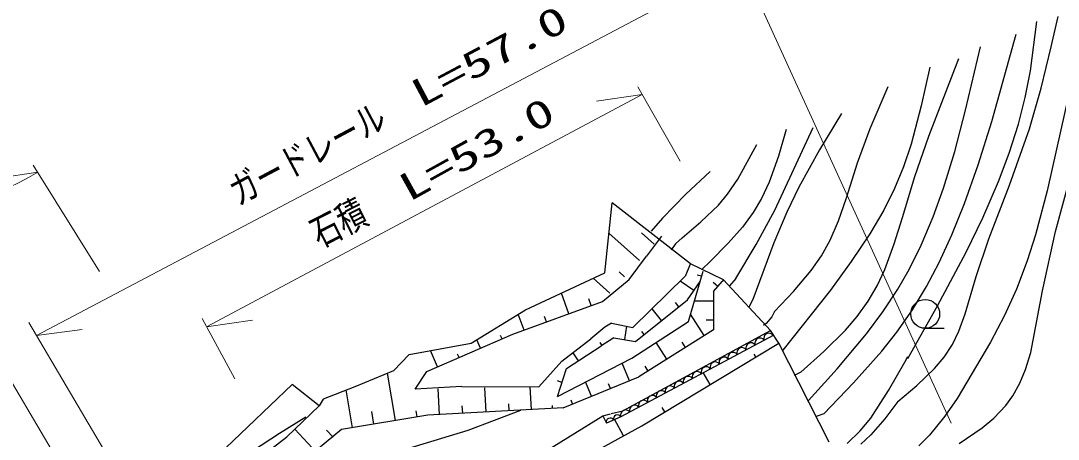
# Model space of a CAD drawing. Units: millimetres, scale not verified. Extents: x 40000 to 680000, y 20000 to 380000.
# Drawn here: x 190552 to 258914, y 313731 to 341320 of the extents above; entities that cross this region are included whole.
import ezdxf
from ezdxf.enums import TextEntityAlignment as Align

# ---------------------------------------------------------------- set-up
doc = ezdxf.new("R2010")
doc.units = ezdxf.units.MM
doc.header["$LTSCALE"] = 1000
doc.layers.add('M-BGD', color=7, linetype='Continuous', lineweight=25)
doc.layers.add('M-STR-HTXT', color=7, linetype='Continuous', lineweight=13)
doc.styles.add('ＭＳ ゴシック', font='')
doc.styles.get('ＭＳ ゴシック').set_extended_font_data('MS Gothic')

msp = doc.modelspace()

# ---------------------------------------------------------------- linework, layer by layer
at = {"layer": 'M-BGD'}
for p, q in [((260917, 342365), (258806, 332858)), ((257082, 338011), (257507, 341259)), ((258447, 339610), (258903, 341606)), ((254542, 334683), (256148, 340440)), ((252805, 335415), (253782, 339600)), ((257782, 336884), (258447, 339610)), ((250377, 333710), (252360, 338836)), ((250447, 338269), (249886, 335710)), ((256738, 336251), (257082, 338011)), ((246518, 334208), (247702, 336985)), ((257021, 334195), (257782, 336884)), ((258727, 327426), (261220, 336643)), ((249886, 335710), (249220, 333193)), ((256289, 334508), (256738, 336251)), ((244640, 335201), (243186, 332800)), ((252089, 332706), (252805, 335415)), ((253641, 331819), (254542, 334683)), ((255682, 332599), (256289, 334508)), ((240238, 328843), (242755, 334281)), ((240987, 334141), (240470, 332385)), ((245692, 331958), (246518, 334208)), ((249466, 331047), (250377, 333710)), ((255711, 330491), (257021, 334195)), ((237803, 330872), (239048, 333158)), ((249220, 333193), (248713, 331682)), ((240470, 332385), (239862, 330683)), ((243186, 332800), (241824, 330355)), ((251342, 330277), (252089, 332706)), ((254976, 330718), (255682, 332599)), ((258806, 332858), (258186, 330110)), ((244964, 329643), (245692, 331958)), ((248713, 331682), (248127, 330263)), ((252738, 329271), (253641, 331819)), ((235986, 331374), (234367, 329878)), ((248655, 328348), (249466, 331047)), ((237127, 329890), (237803, 330872)), ((239862, 330683), (239361, 329605)), ((241824, 330355), (241022, 328703)), ((248127, 330263), (247413, 328837)), ((250662, 328384), (251342, 330277)), ((253938, 328317), (254976, 330718)), ((254350, 326949), (255711, 330491)), ((234367, 329878), (232828, 328309)), ((236517, 329170), (237127, 329890)), ((239361, 329605), (238807, 328672)), ((244438, 328126), (244964, 329643)), ((258186, 330110), (257415, 327205)), ((229033, 324694), (229522, 329311)), ((234687, 325302), (229522, 329311)), ((235368, 328060), (236517, 329170)), ((239004, 326562), (240238, 328843)), ((247413, 328837), (246502, 327281)), ((251910, 327216), (252738, 329271)), ((232828, 328309), (232085, 327448)), ((238807, 328672), (238098, 327717)), ((241022, 328703), (240168, 326678)), ((248111, 326606), (248655, 328348)), ((249885, 326534), (250662, 328384)), ((252848, 326067), (253938, 328317)), ((234135, 327016), (235368, 328060)), ((238098, 327717), (237171, 326664)), ((243887, 326851), (244438, 328126)), ((231316, 325506), (229311, 327318)), ((232289, 326582), (231452, 327338)), ((232775, 327120), (231791, 325799)), ((234135, 327016), (233687, 326611)), ((243319, 325831), (243887, 326851)), ((246502, 327281), (245274, 325440)), ((251070, 325390), (251910, 327216)), ((253509, 324466), (254350, 326949)), ((257415, 327205), (256867, 325494)), ((257875, 323521), (258727, 327426)), ((233687, 326611), (233409, 326219)), ((233409, 326219), (233409, 326218)), ((237171, 326664), (235980, 325442)), ((237669, 324330), (239004, 326562)), ((240168, 326678), (238788, 322935)), ((247479, 324919), (248111, 326606)), ((249088, 324921), (249885, 326534)), ((230650, 324269), (231791, 325799)), ((235980, 325442), (235435, 324914)), ((242638, 324858), (243319, 325831)), ((245274, 325440), (243899, 323565)), ((250966, 322534), (252848, 326067)), ((256867, 325494), (256160, 323635)), ((230343, 324430), (229977, 324761)), ((234343, 324471), (234687, 325302)), ((234551, 321504), (235508, 324806)), ((236859, 324249), (234687, 325302)), ((241471, 323482), (242638, 324858)), ((246977, 323844), (247479, 324919)), ((248342, 323620), (249088, 324921)), ((250231, 323795), (251070, 325390)), ((223804, 322259), (229033, 324694)), ((229370, 323354), (228277, 324342)), ((228884, 322815), (230650, 324269)), ((230881, 321109), (234314, 324465)), ((234899, 323533), (234007, 324144)), ((234482, 322925), (235315, 324141)), ((235412, 324473), (235126, 324556)), ((236482, 323801), (236177, 324057)), ((236201, 323466), (236763, 324135)), ((236859, 324249), (236763, 324135)), ((239948, 320894), (236859, 324249)), ((237669, 324330), (237256, 323850)), ((252784, 321992), (253509, 324466)), ((226670, 322005), (226173, 323362)), ((236201, 323466), (236192, 320955)), ((240213, 322158), (241471, 323482)), ((243899, 323565), (240772, 319593)), ((246388, 322824), (246977, 323844)), ((247353, 322127), (248342, 323620)), ((249302, 322257), (250231, 323795)), ((256160, 323635), (255369, 321900)), ((257113, 319460), (257875, 323521)), ((222979, 320654), (228884, 322815)), ((228146, 322545), (227983, 322990)), ((231064, 320186), (234482, 322925)), ((233913, 322468), (233698, 322736)), ((236199, 322838), (234939, 322843)), ((238788, 322935), (238527, 322442)), ((245673, 321829), (246388, 322824)), ((220240, 320069), (223804, 322259)), ((232773, 321555), (232146, 322338)), ((240213, 322158), (240036, 321791)), ((246277, 320690), (247353, 322127)), ((248277, 320793), (249302, 322257)), ((248999, 319056), (250966, 322534)), ((252373, 320867), (252784, 321992)), ((223717, 320924), (223334, 321970)), ((225193, 321464), (225058, 321834)), ((229476, 321389), (229036, 321127)), ((229476, 321389), (230881, 321109)), ((230823, 319083), (234551, 321504)), ((235578, 320565), (234686, 321972)), ((236195, 321582), (235709, 321584)), ((239674, 321363), (239497, 321233)), ((240036, 321791), (239674, 321363)), ((244898, 320926), (245673, 321829)), ((255369, 321900), (254441, 320132)), ((217299, 318198), (222979, 320654)), ((229036, 321127), (228124, 320345)), ((230216, 315603), (239948, 320894)), ((230350, 320305), (230497, 321186)), ((236192, 320955), (231280, 317840)), ((231634, 320643), (231472, 320845)), ((240499, 320066), (239948, 320894)), ((243471, 319507), (244898, 320926)), ((244344, 318384), (246277, 320690)), ((247285, 319544), (248277, 320793)), ((250150, 321044), (251400, 321044)), ((251944, 319984), (252373, 320867)), ((216154, 319325), (220240, 320069)), ((220849, 319733), (220606, 320294)), ((222269, 320347), (222169, 320576)), ((226214, 318870), (228124, 320345)), ((228856, 319918), (228728, 320117)), ((229637, 320424), (228785, 319872)), ((229637, 320424), (231064, 320186)), ((240127, 320573), (230096, 315203)), ((231478, 314624), (240499, 320066)), ((233122, 319008), (232418, 320119)), ((234350, 319787), (234136, 320124)), ((243813, 313538), (240499, 320066)), ((251392, 319144), (251944, 319984)), ((254441, 320132), (252246, 316409)), ((215116, 318240), (216154, 319325)), ((218009, 318505), (217545, 319578)), ((219429, 319119), (219332, 319342)), ((226515, 318400), (228785, 319872)), ((227295, 318906), (226950, 319438)), ((238995, 319159), (238883, 319345)), ((241954, 318144), (243471, 319507)), ((245423, 317449), (247285, 319544)), ((256763, 318321), (257113, 319460)), ((224696, 317196), (226214, 318870)), ((225914, 316557), (230823, 319083)), ((230656, 317585), (230179, 318752)), ((247727, 316954), (248821, 318862)), ((248821, 318862), (248997, 319176)), ((250755, 318390), (251392, 319144)), ((215116, 318240), (212565, 317195)), ((215243, 314963), (214726, 318084)), ((216540, 317025), (217299, 318198)), ((225914, 316557), (226515, 318400)), ((231894, 318229), (231685, 318558)), ((235988, 317345), (235509, 318140)), ((241954, 318144), (241516, 317944)), ((242456, 316286), (244344, 318384)), ((249592, 317273), (250755, 318390)), ((256390, 317426), (256763, 318321)), ((208425, 317330), (204055, 313156)), ((210210, 315940), (208425, 317330)), ((219608, 317211), (216540, 317025)), ((219608, 317211), (224696, 317196)), ((226215, 317478), (225922, 317574)), ((226290, 315802), (231280, 317840)), ((228161, 316566), (227774, 317514)), ((229409, 317076), (229279, 317393)), ((243474, 315417), (245423, 317449)), ((248334, 316216), (249592, 317273)), ((255923, 316594), (256390, 317426)), ((212565, 317195), (210480, 316382)), ((212403, 314493), (211990, 316987)), ((218140, 315358), (218048, 317057)), ((221208, 315525), (221121, 317121)), ((224204, 315688), (224123, 317184)), ((246566, 315132), (247727, 316954)), ((255459, 315963), (255923, 316594)), ((208090, 313892), (210210, 315940)), ((210480, 316382), (210210, 315940)), ((219674, 315441), (219647, 315936)), ((222742, 315609), (222717, 316072)), ((225595, 315764), (225584, 315967)), ((226914, 316057), (226811, 316308)), ((248334, 316216), (247490, 315073)), ((252246, 316409), (251439, 315244)), ((254659, 315125), (255459, 315963)), ((209329, 315182), (207601, 314115)), ((217374, 315316), (211693, 314375)), ((213823, 314728), (213684, 315570)), ((216663, 315199), (216598, 315595)), ((226290, 315802), (217374, 315316)), ((220040, 314340), (223509, 315650)), ((224286, 312411), (228905, 315286)), ((228905, 315286), (229412, 315410)), ((228905, 315286), (229140, 314784)), ((230096, 315203), (229140, 314784)), ((229461, 315428), (230216, 315603)), ((232981, 315531), (232806, 315822)), ((243474, 315417), (242954, 315235)), ((251439, 315244), (250438, 313994)), ((224269, 310671), (231478, 314624)), ((230276, 313965), (229673, 315065)), ((245870, 314291), (246566, 315132)), ((247490, 315073), (246575, 314013)), ((252388, 313441), (253901, 314488)), ((253901, 314488), (254659, 315125)), ((205236, 311712), (208090, 313892)), ((207601, 314115), (205820, 312950)), ((211693, 314375), (208353, 311641)), ((210041, 312849), (208612, 314396)), ((211142, 313866), (210707, 314338)), ((215330, 312912), (220040, 314340)), ((245013, 313448), (245870, 314291)), ((246575, 314013), (245907, 313408)), ((250438, 313994), (249732, 313297))]:
    msp.add_line(p, q, dxfattribs=at)
msp.add_circle((250150, 321994), 950, dxfattribs=at)
for centre, radius, start, end in [((239847, 320387), 336, 33.63364, 202.69635), ((238667, 319755), 336, 33.63364, 202.69635), ((239257, 320071), 336, 33.63364, 202.69635), ((237487, 319123), 336, 33.63364, 202.69635), ((238076, 319439), 336, 33.63364, 202.69635), ((236307, 318492), 336, 33.63364, 202.69635), ((236897, 318807), 336, 33.63364, 202.69635), ((235127, 317860), 336, 33.63364, 202.69635), ((235717, 318176), 336, 33.63364, 202.69635), ((233357, 316912), 336, 33.63364, 202.69635), ((233947, 317228), 336, 33.63364, 202.69635), ((234536, 317544), 336, 33.63364, 202.69635), ((232176, 316280), 336, 33.63364, 202.69635), ((232766, 316596), 336, 33.63364, 202.69635), ((230996, 315648), 336, 33.63364, 202.69635), ((231586, 315964), 336, 33.63364, 202.69635), ((229866, 315079), 262, 28.24362, 199.08115), ((230407, 315332), 336, 33.63364, 202.69635), ((229388, 314870), 262, 28.24362, 199.08115), ((229388, 314870), 262, 28.24362, 199.08115)]:
    msp.add_arc(centre, radius, start, end, dxfattribs=at)
at = {"layer": 'M-STR-HTXT'}
for p, q in [((237532, 346189), (251851, 314782)), ((191581, 320565), (238036, 345084)), ((202800, 321149), (231502, 336448)), ((231502, 336448), (228491, 336022)), ((233991, 332066), (231216, 336952)), ((195730, 324787), (191361, 331804)), ((188666, 330884), (191673, 331336)), ((209543, 290233), (191076, 321418)), ((204655, 317707), (202513, 321681)), ((205811, 321576), (202800, 321149)), ((191581, 320565), (194596, 320960)), ((207091, 288558), (188623, 319743))]:
    msp.add_line(p, q, dxfattribs=at)
msp.add_arc((176460, 357496), 30262, 257.96675, 300.18091, dxfattribs=at)

# ---------------------------------------------------------------- texts
at = {"layer": 'M-STR-HTXT', "style": 'ＭＳ ゴシック'}
for s, rotation, width, p in [('L=57.0', 28, 1.5, (217156, 335070)), ('ガードレール', 28, 0.75, (205143, 328624)), ('L=53.0', 29, 1.5, (216392, 328863)), ('石積', 27, 0.75, (210495, 325839))]:
    msp.add_text(s, height=1833, rotation=rotation, dxfattribs=dict(at, width=width)).set_placement(p, align=Align.BOTTOM_LEFT)

doc.saveas('drawing.dxf')
